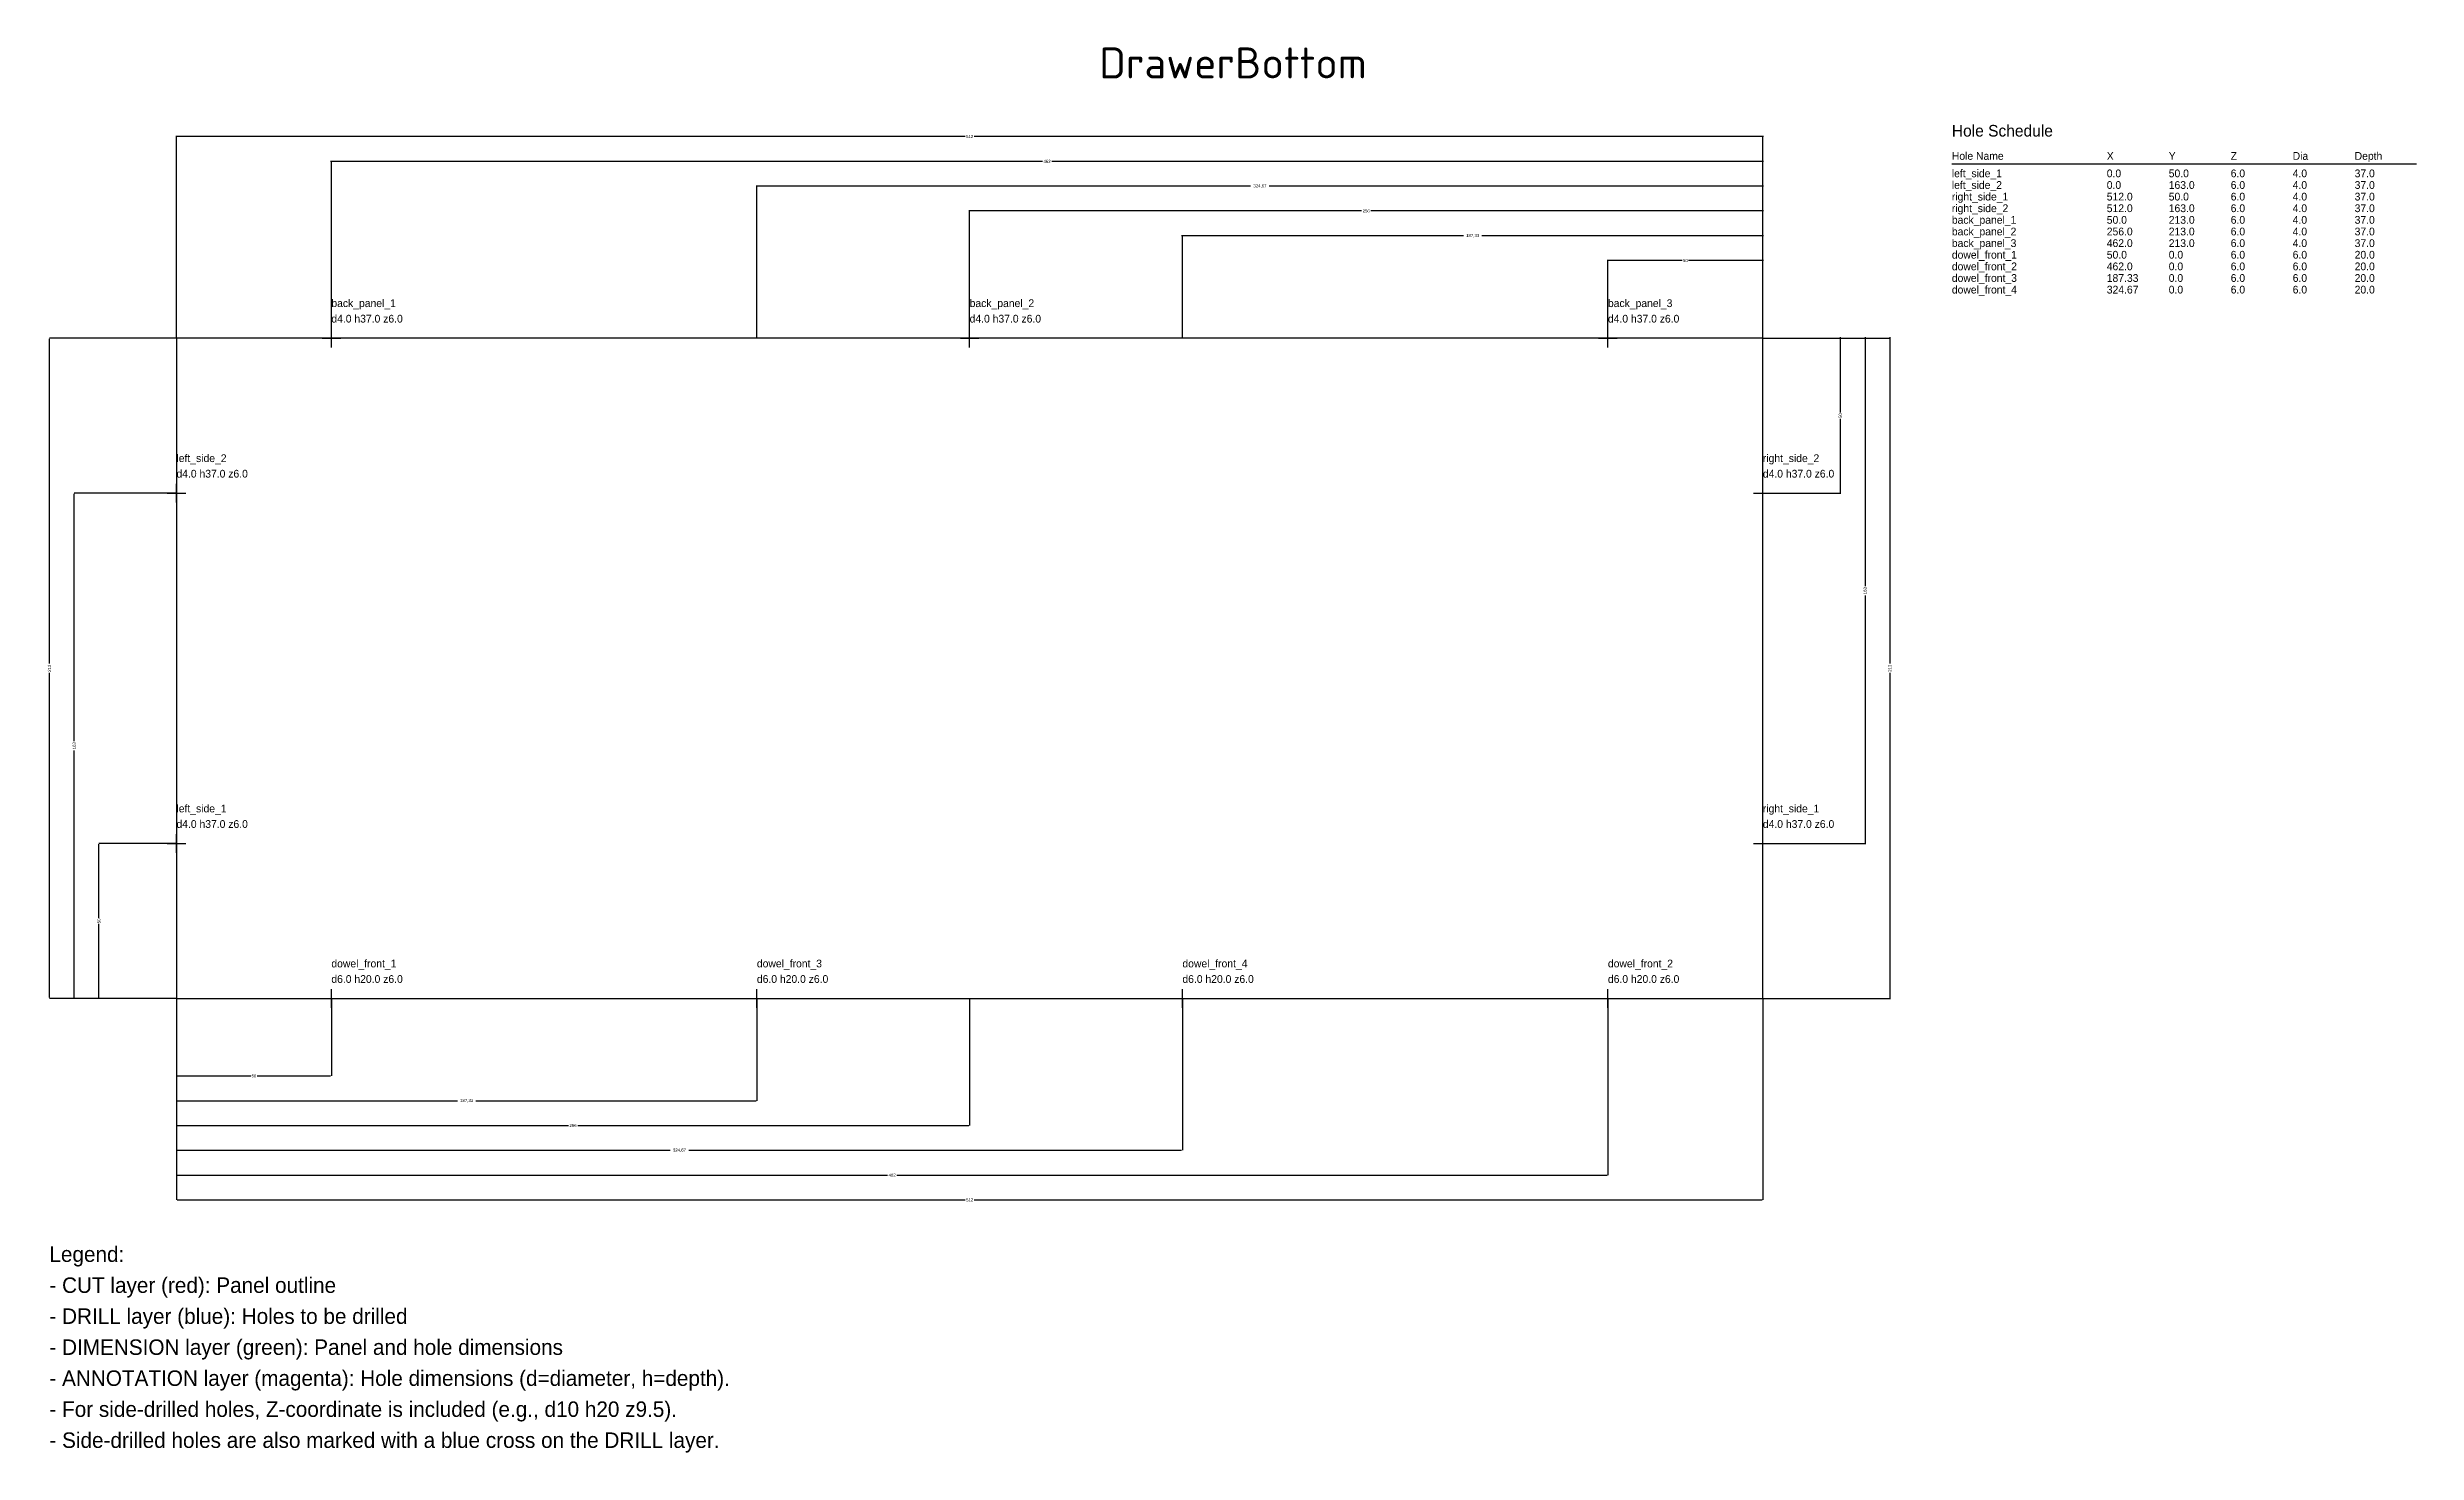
# Model space of a CAD drawing. Header units: millimetres. Extents: x -42 to 723, y -147 to 307.
import ezdxf
from ezdxf.enums import TextEntityAlignment as Align

# ---------------------------------------------------------------- set-up
doc = ezdxf.new("R2010")
doc.units = ezdxf.units.MM
for name, color, linetype in [('ANNOTATION', 6, 'Continuous'), ('CUT', 1, 'Continuous'), ('DIMENSION', 3, 'Continuous'), ('DRILL', 5, 'Continuous')]:
    doc.layers.add(name, color=color, linetype=linetype)
doc.styles.add('Title', font='ISOCPEUR.ttf')
doc.dimstyles.get("Standard").update_dxf_attribs({"dimtxt": 2.5, "dimasz": 2.5, "dimexe": 1.25, "dimexo": 0.625, "dimtad": 1, "dimtxsty": 'Standard', "dimcen": 2.5, "dimazin": 3, "dimtfac": 1, "dimtmove": 0, "dimatfit": 3})

# ---------------------------------------------------------------- blocks, each defined once
blk = doc.blocks.new('_CLOSEDFILLED')
at = {"color": 0, "linetype": 'ByBlock'}
blk.add_solid([(-1, 0.2), (0, 0), (-1, -0.2)], dxfattribs=at)
blk = doc.blocks.new('*D0')
for p, q in [((0, 0), (0, -25)), ((50, 0), (50, -25)), ((0.25, -25), (24, -25)), ((26, -25), (49.75, -25))]:
    blk.add_line(p, q)
at = {"layer": 'Defpoints'}
for p in [(0, 0), (50, 0), (0, -25)]:
    blk.add_point(p, dxfattribs=at)
at = {"layer": 'DIMENSION', "xscale": 0.25, "yscale": 0.25, "rotation": 180}
blk.add_blockref('_CLOSEDFILLED', (0, -25), dxfattribs=at)
at = {"layer": 'DIMENSION', "xscale": 0.25, "yscale": 0.25}
blk.add_blockref('_CLOSEDFILLED', (50, -25), dxfattribs=at)
at = {"layer": 'DIMENSION', "insert": (25, -25), "char_height": 1, "attachment_point": 5}
blk.add_mtext('50', dxfattribs=at)
blk = doc.blocks.new('*D2')
for p, q in [((0, 0), (0, -33)), ((187.33, 0), (187.33, -33)), ((0.25, -33), (90.665, -33)), ((96.665, -33), (187.08, -33))]:
    blk.add_line(p, q)
at = {"layer": 'Defpoints'}
for p in [(0, 0), (187.33, 0), (0, -33)]:
    blk.add_point(p, dxfattribs=at)
at = {"layer": 'DIMENSION', "xscale": 0.25, "yscale": 0.25, "rotation": 180}
blk.add_blockref('_CLOSEDFILLED', (0, -33), dxfattribs=at)
at = {"layer": 'DIMENSION', "xscale": 0.25, "yscale": 0.25}
blk.add_blockref('_CLOSEDFILLED', (187.33, -33), dxfattribs=at)
at = {"layer": 'DIMENSION', "insert": (93.665, -33), "char_height": 1, "attachment_point": 5}
blk.add_mtext('187,33', dxfattribs=at)
blk = doc.blocks.new('*D3')
for p, q in [((0, 0), (0, -41)), ((256, 0), (256, -41)), ((0.25, -41), (126.5, -41)), ((129.5, -41), (255.75, -41))]:
    blk.add_line(p, q)
at = {"layer": 'Defpoints'}
for p in [(0, 0), (256, 0), (0, -41)]:
    blk.add_point(p, dxfattribs=at)
at = {"layer": 'DIMENSION', "xscale": 0.25, "yscale": 0.25, "rotation": 180}
blk.add_blockref('_CLOSEDFILLED', (0, -41), dxfattribs=at)
at = {"layer": 'DIMENSION', "xscale": 0.25, "yscale": 0.25}
blk.add_blockref('_CLOSEDFILLED', (256, -41), dxfattribs=at)
at = {"layer": 'DIMENSION', "insert": (128, -41), "char_height": 1, "attachment_point": 5}
blk.add_mtext('256', dxfattribs=at)
blk = doc.blocks.new('*D4')
for p, q in [((0, 0), (0, -49)), ((324.67, 0), (324.67, -49)), ((0.25, -49), (159.335, -49)), ((165.335, -49), (324.42, -49))]:
    blk.add_line(p, q)
at = {"layer": 'Defpoints'}
for p in [(0, 0), (324.67, 0), (0, -49)]:
    blk.add_point(p, dxfattribs=at)
at = {"layer": 'DIMENSION', "xscale": 0.25, "yscale": 0.25, "rotation": 180}
blk.add_blockref('_CLOSEDFILLED', (0, -49), dxfattribs=at)
at = {"layer": 'DIMENSION', "xscale": 0.25, "yscale": 0.25}
blk.add_blockref('_CLOSEDFILLED', (324.67, -49), dxfattribs=at)
at = {"layer": 'DIMENSION', "insert": (162.335, -49), "char_height": 1, "attachment_point": 5}
blk.add_mtext('324,67', dxfattribs=at)
blk = doc.blocks.new('*D5')
for p, q in [((0, 0), (0, -57)), ((462, 0), (462, -57)), ((0.25, -57), (229.5, -57)), ((232.5, -57), (461.75, -57))]:
    blk.add_line(p, q)
at = {"layer": 'Defpoints'}
for p in [(0, 0), (462, 0), (0, -57)]:
    blk.add_point(p, dxfattribs=at)
at = {"layer": 'DIMENSION', "xscale": 0.25, "yscale": 0.25, "rotation": 180}
blk.add_blockref('_CLOSEDFILLED', (0, -57), dxfattribs=at)
at = {"layer": 'DIMENSION', "xscale": 0.25, "yscale": 0.25}
blk.add_blockref('_CLOSEDFILLED', (462, -57), dxfattribs=at)
at = {"layer": 'DIMENSION', "insert": (231, -57), "char_height": 1, "attachment_point": 5}
blk.add_mtext('462', dxfattribs=at)
blk = doc.blocks.new('*D6')
for p, q in [((0, 0), (0, -65)), ((512, 0), (512, -65)), ((0.25, -65), (254.5, -65)), ((257.5, -65), (511.75, -65))]:
    blk.add_line(p, q)
at = {"layer": 'Defpoints'}
for p in [(0, 0), (512, 0), (0, -65)]:
    blk.add_point(p, dxfattribs=at)
at = {"layer": 'DIMENSION', "xscale": 0.25, "yscale": 0.25, "rotation": 180}
blk.add_blockref('_CLOSEDFILLED', (0, -65), dxfattribs=at)
at = {"layer": 'DIMENSION', "xscale": 0.25, "yscale": 0.25}
blk.add_blockref('_CLOSEDFILLED', (512, -65), dxfattribs=at)
at = {"layer": 'DIMENSION', "insert": (256, -65), "char_height": 1, "attachment_point": 5}
blk.add_mtext('512', dxfattribs=at)
blk = doc.blocks.new('*D7')
for p, q in [((486, 238), (461.75, 238)), ((462, 213), (462, 238)), ((512.25, 238), (488, 238)), ((512, 213), (512, 238))]:
    blk.add_line(p, q)
at = {"layer": 'Defpoints'}
for p in [(512, 238), (462, 213), (512, 213)]:
    blk.add_point(p, dxfattribs=at)
at = {"layer": 'DIMENSION', "xscale": 0.25, "yscale": 0.25}
blk.add_blockref('_CLOSEDFILLED', (462, 238), dxfattribs=at)
at = {"layer": 'DIMENSION', "xscale": 0.25, "yscale": 0.25, "rotation": 180}
blk.add_blockref('_CLOSEDFILLED', (512, 238), dxfattribs=at)
at = {"layer": 'DIMENSION', "insert": (487, 238), "char_height": 1, "attachment_point": 5}
blk.add_mtext('50', dxfattribs=at)
blk = doc.blocks.new('*D8')
for p, q in [((415.335, 246), (324.42, 246)), ((324.67, 213), (324.67, 246)), ((512.25, 246), (421.335, 246)), ((512, 213), (512, 246))]:
    blk.add_line(p, q)
at = {"layer": 'Defpoints'}
for p in [(512, 246), (324.67, 213), (512, 213)]:
    blk.add_point(p, dxfattribs=at)
at = {"layer": 'DIMENSION', "xscale": 0.25, "yscale": 0.25}
blk.add_blockref('_CLOSEDFILLED', (324.67, 246), dxfattribs=at)
at = {"layer": 'DIMENSION', "xscale": 0.25, "yscale": 0.25, "rotation": 180}
blk.add_blockref('_CLOSEDFILLED', (512, 246), dxfattribs=at)
at = {"layer": 'DIMENSION', "insert": (418.335, 246), "char_height": 1, "attachment_point": 5}
blk.add_mtext('187,33', dxfattribs=at)
blk = doc.blocks.new('*D9')
for p, q in [((382.5, 254), (255.75, 254)), ((256, 213), (256, 254)), ((512.25, 254), (385.5, 254)), ((512, 213), (512, 254))]:
    blk.add_line(p, q)
at = {"layer": 'Defpoints'}
for p in [(512, 254), (256, 213), (512, 213)]:
    blk.add_point(p, dxfattribs=at)
at = {"layer": 'DIMENSION', "xscale": 0.25, "yscale": 0.25}
blk.add_blockref('_CLOSEDFILLED', (256, 254), dxfattribs=at)
at = {"layer": 'DIMENSION', "xscale": 0.25, "yscale": 0.25, "rotation": 180}
blk.add_blockref('_CLOSEDFILLED', (512, 254), dxfattribs=at)
at = {"layer": 'DIMENSION', "insert": (384, 254), "char_height": 1, "attachment_point": 5}
blk.add_mtext('256', dxfattribs=at)
blk = doc.blocks.new('*D10')
for p, q in [((346.665, 262), (187.08, 262)), ((187.33, 213), (187.33, 262)), ((512.25, 262), (352.665, 262)), ((512, 213), (512, 262))]:
    blk.add_line(p, q)
at = {"layer": 'Defpoints'}
for p in [(512, 262), (187.33, 213), (512, 213)]:
    blk.add_point(p, dxfattribs=at)
at = {"layer": 'DIMENSION', "xscale": 0.25, "yscale": 0.25}
blk.add_blockref('_CLOSEDFILLED', (187.33, 262), dxfattribs=at)
at = {"layer": 'DIMENSION', "xscale": 0.25, "yscale": 0.25, "rotation": 180}
blk.add_blockref('_CLOSEDFILLED', (512, 262), dxfattribs=at)
at = {"layer": 'DIMENSION', "insert": (349.665, 262), "char_height": 1, "attachment_point": 5}
blk.add_mtext('324,67', dxfattribs=at)
blk = doc.blocks.new('*D11')
for p, q in [((279.5, 270), (49.75, 270)), ((50, 213), (50, 270)), ((512.25, 270), (282.5, 270)), ((512, 213), (512, 270))]:
    blk.add_line(p, q)
at = {"layer": 'Defpoints'}
for p in [(512, 270), (50, 213), (512, 213)]:
    blk.add_point(p, dxfattribs=at)
at = {"layer": 'DIMENSION', "xscale": 0.25, "yscale": 0.25}
blk.add_blockref('_CLOSEDFILLED', (50, 270), dxfattribs=at)
at = {"layer": 'DIMENSION', "xscale": 0.25, "yscale": 0.25, "rotation": 180}
blk.add_blockref('_CLOSEDFILLED', (512, 270), dxfattribs=at)
at = {"layer": 'DIMENSION', "insert": (281, 270), "char_height": 1, "attachment_point": 5}
blk.add_mtext('462', dxfattribs=at)
blk = doc.blocks.new('*D12')
for p, q in [((254.5, 278), (-0.25, 278)), ((0, 213), (0, 278)), ((512.25, 278), (257.5, 278)), ((512, 213), (512, 278))]:
    blk.add_line(p, q)
at = {"layer": 'Defpoints'}
for p in [(512, 278), (0, 213), (512, 213)]:
    blk.add_point(p, dxfattribs=at)
at = {"layer": 'DIMENSION', "xscale": 0.25, "yscale": 0.25}
blk.add_blockref('_CLOSEDFILLED', (0, 278), dxfattribs=at)
at = {"layer": 'DIMENSION', "xscale": 0.25, "yscale": 0.25, "rotation": 180}
blk.add_blockref('_CLOSEDFILLED', (512, 278), dxfattribs=at)
at = {"layer": 'DIMENSION', "insert": (256, 278), "char_height": 1, "attachment_point": 5}
blk.add_mtext('512', dxfattribs=at)
blk = doc.blocks.new('*D13')
for p, q in [((0, 50), (-25, 50)), ((-25, 26), (-25, 49.75)), ((-25, 0.25), (-25, 24)), ((0, 0), (-25, 0))]:
    blk.add_line(p, q)
at = {"layer": 'Defpoints'}
for p in [(0, 50), (-25, 0), (0, 0)]:
    blk.add_point(p, dxfattribs=at)
at = {"layer": 'DIMENSION', "xscale": 0.25, "yscale": 0.25}
for p, rotation in [((-25, 50), 90), ((-25, 0), 270)]:
    blk.add_blockref('_CLOSEDFILLED', p, dxfattribs=dict(at, rotation=rotation))
at = {"layer": 'DIMENSION', "insert": (-25, 25), "char_height": 1, "attachment_point": 5, "rotation": 90}
blk.add_mtext('50', dxfattribs=at)
blk = doc.blocks.new('*D14')
for p, q in [((0, 163), (-33, 163)), ((-33, 83), (-33, 162.75)), ((-33, 0.25), (-33, 80)), ((0, 0), (-33, 0))]:
    blk.add_line(p, q)
at = {"layer": 'Defpoints'}
for p in [(0, 163), (-33, 0), (0, 0)]:
    blk.add_point(p, dxfattribs=at)
at = {"layer": 'DIMENSION', "xscale": 0.25, "yscale": 0.25}
for p, rotation in [((-33, 163), 90), ((-33, 0), 270)]:
    blk.add_blockref('_CLOSEDFILLED', p, dxfattribs=dict(at, rotation=rotation))
at = {"layer": 'DIMENSION', "insert": (-33, 81.5), "char_height": 1, "attachment_point": 5, "rotation": 90}
blk.add_mtext('163', dxfattribs=at)
blk = doc.blocks.new('*D15')
for p, q in [((0, 213), (-41, 213)), ((-41, 108), (-41, 212.75)), ((-41, 0.25), (-41, 105)), ((0, 0), (-41, 0))]:
    blk.add_line(p, q)
at = {"layer": 'Defpoints'}
for p in [(0, 213), (-41, 0), (0, 0)]:
    blk.add_point(p, dxfattribs=at)
at = {"layer": 'DIMENSION', "xscale": 0.25, "yscale": 0.25}
for p, rotation in [((-41, 213), 90), ((-41, 0), 270)]:
    blk.add_blockref('_CLOSEDFILLED', p, dxfattribs=dict(at, rotation=rotation))
at = {"layer": 'DIMENSION', "insert": (-41, 106.5), "char_height": 1, "attachment_point": 5, "rotation": 90}
blk.add_mtext('213', dxfattribs=at)
blk = doc.blocks.new('*D16')
for p, q in [((512, 213), (537, 213)), ((537, 213.25), (537, 189)), ((537, 187), (537, 162.75)), ((512, 163), (537, 163))]:
    blk.add_line(p, q)
at = {"layer": 'Defpoints'}
for p in [(512, 213), (537, 213), (512, 163)]:
    blk.add_point(p, dxfattribs=at)
at = {"layer": 'DIMENSION', "xscale": 0.25, "yscale": 0.25}
for p, rotation in [((537, 213), 270), ((537, 163), 90)]:
    blk.add_blockref('_CLOSEDFILLED', p, dxfattribs=dict(at, rotation=rotation))
at = {"layer": 'DIMENSION', "insert": (537, 188), "char_height": 1, "attachment_point": 5, "rotation": 90}
blk.add_mtext('50', dxfattribs=at)
blk = doc.blocks.new('*D17')
for p, q in [((512, 213), (545, 213)), ((545, 213.25), (545, 133)), ((545, 130), (545, 49.75)), ((512, 50), (545, 50))]:
    blk.add_line(p, q)
at = {"layer": 'Defpoints'}
for p in [(512, 213), (545, 213), (512, 50)]:
    blk.add_point(p, dxfattribs=at)
at = {"layer": 'DIMENSION', "xscale": 0.25, "yscale": 0.25}
for p, rotation in [((545, 213), 270), ((545, 50), 90)]:
    blk.add_blockref('_CLOSEDFILLED', p, dxfattribs=dict(at, rotation=rotation))
at = {"layer": 'DIMENSION', "insert": (545, 131.5), "char_height": 1, "attachment_point": 5, "rotation": 90}
blk.add_mtext('163', dxfattribs=at)
blk = doc.blocks.new('*D18')
for p, q in [((512, 213), (553, 213)), ((553, 213.25), (553, 108)), ((553, 105), (553, -0.25)), ((512, 0), (553, 0))]:
    blk.add_line(p, q)
at = {"layer": 'Defpoints'}
for p in [(512, 213), (553, 213), (512, 0)]:
    blk.add_point(p, dxfattribs=at)
at = {"layer": 'DIMENSION', "xscale": 0.25, "yscale": 0.25}
for p, rotation in [((553, 213), 270), ((553, 0), 90)]:
    blk.add_blockref('_CLOSEDFILLED', p, dxfattribs=dict(at, rotation=rotation))
at = {"layer": 'DIMENSION', "insert": (553, 106.5), "char_height": 1, "attachment_point": 5, "rotation": 90}
blk.add_mtext('213', dxfattribs=at)

msp = doc.modelspace()

# ---------------------------------------------------------------- linework, layer by layer
at = {"layer": 'ANNOTATION'}
msp.add_line((573, 269.25), (723, 269.25), dxfattribs=at)
at = {"layer": 'CUT'}
for p, q in [((512, 213), (0, 213)), ((0, 213), (0, 0)), ((512, 0), (512, 213)), ((0, 0), (512, 0))]:
    msp.add_line(p, q, dxfattribs=at)
at = {"layer": 'DRILL', "color": 5}
for p, q in [((50, 210), (50, 216)), ((256, 210), (256, 216)), ((462, 210), (462, 216)), ((47, 213), (53, 213)), ((253, 213), (259, 213)), ((459, 213), (465, 213)), ((-3, 163), (3, 163)), ((0, 160), (0, 166)), ((509, 163), (515, 163)), ((512, 160), (512, 166)), ((-3, 50), (3, 50)), ((0, 47), (0, 53)), ((509, 50), (515, 50)), ((512, 47), (512, 53)), ((47, 0), (53, 0)), ((50, -3), (50, 3)), ((184.333, 0), (190.333, 0)), ((187.333, -3), (187.333, 3)), ((321.667, 0), (327.667, 0)), ((324.667, -3), (324.667, 3)), ((459, 0), (465, 0)), ((462, -3), (462, 3))]:
    msp.add_line(p, q, dxfattribs=at)

# ---------------------------------------------------------------- texts
at = {"layer": 'ANNOTATION', "style": 'Title'}
msp.add_text('DrawerBottom', height=10, dxfattribs=at).set_placement((341, 301.75), align=Align.MIDDLE_CENTER)
at = {"layer": 'ANNOTATION'}
for s, height, p in [('Hole Schedule', 3.75, (573, 278)), ('Hole Name', 2.5, (573, 270.5)), ('X', 2.5, (623, 270.5)), ('Y', 2.5, (643, 270.5)), ('Z', 2.5, (663, 270.5)), ('Dia', 2.5, (683, 270.5)), ('Depth', 2.5, (703, 270.5)), ('right_side_1', 2.5, (573, 257.375)), ('left_side_1', 2.5, (573, 264.875)), ('left_side_2', 2.5, (573, 261.125)), ('0.0', 2.5, (623, 264.875)), ('0.0', 2.5, (623, 261.125)), ('50.0', 2.5, (643, 264.875)), ('163.0', 2.5, (643, 261.125)), ('6.0', 2.5, (663, 264.875)), ('6.0', 2.5, (663, 261.125)), ('4.0', 2.5, (683, 264.875)), ('4.0', 2.5, (683, 261.125)), ('37.0', 2.5, (703, 264.875)), ('37.0', 2.5, (703, 261.125)), ('back_panel_1', 2.5, (573, 249.875)), ('right_side_2', 2.5, (573, 253.625)), ('512.0', 2.5, (623, 257.375)), ('512.0', 2.5, (623, 253.625)), ('50.0', 2.5, (623, 249.875)), ('50.0', 2.5, (643, 257.375)), ('213.0', 2.5, (643, 249.875)), ('163.0', 2.5, (643, 253.625)), ('6.0', 2.5, (663, 257.375)), ('6.0', 2.5, (663, 253.625)), ('6.0', 2.5, (663, 249.875)), ('4.0', 2.5, (683, 257.375)), ('4.0', 2.5, (683, 253.625)), ('4.0', 2.5, (683, 249.875)), ('37.0', 2.5, (703, 257.375)), ('37.0', 2.5, (703, 253.625)), ('37.0', 2.5, (703, 249.875)), ('back_panel_2', 2.5, (573, 246.125)), ('back_panel_3', 2.5, (573, 242.375)), ('462.0', 2.5, (623, 242.375)), ('256.0', 2.5, (623, 246.125)), ('213.0', 2.5, (643, 246.125)), ('213.0', 2.5, (643, 242.375)), ('6.0', 2.5, (663, 246.125)), ('6.0', 2.5, (663, 242.375)), ('4.0', 2.5, (683, 246.125)), ('4.0', 2.5, (683, 242.375)), ('37.0', 2.5, (703, 246.125)), ('37.0', 2.5, (703, 242.375)), ('dowel_front_1', 2.5, (573, 238.625)), ('dowel_front_2', 2.5, (573, 234.875)), ('462.0', 2.5, (623, 234.875)), ('50.0', 2.5, (623, 238.625)), ('0.0', 2.5, (643, 238.625)), ('0.0', 2.5, (643, 234.875)), ('6.0', 2.5, (663, 238.625)), ('6.0', 2.5, (663, 234.875)), ('6.0', 2.5, (683, 238.625)), ('6.0', 2.5, (683, 234.875)), ('20.0', 2.5, (703, 238.625)), ('20.0', 2.5, (703, 234.875)), ('dowel_front_3', 2.5, (573, 231.125)), ('dowel_front_4', 2.5, (573, 227.375)), ('324.67', 2.5, (623, 227.375)), ('187.33', 2.5, (623, 231.125)), ('0.0', 2.5, (643, 231.125)), ('0.0', 2.5, (643, 227.375)), ('6.0', 2.5, (663, 231.125)), ('6.0', 2.5, (663, 227.375)), ('6.0', 2.5, (683, 231.125)), ('6.0', 2.5, (683, 227.375)), ('20.0', 2.5, (703, 231.125)), ('20.0', 2.5, (703, 227.375)), ('back_panel_1', 2.5, (50, 223)), ('back_panel_2', 2.5, (256, 223)), ('back_panel_3', 2.5, (462, 223)), ('d4.0 h37.0 z6.0', 2.5, (50, 218)), ('d4.0 h37.0 z6.0', 2.5, (256, 218)), ('d4.0 h37.0 z6.0', 2.5, (462, 218)), ('d4.0 h37.0 z6.0', 2.5, (0, 168)), ('left_side_2', 2.5, (0, 173)), ('d4.0 h37.0 z6.0', 2.5, (512, 168)), ('right_side_2', 2.5, (512, 173)), ('left_side_1', 2.5, (0, 60)), ('right_side_1', 2.5, (512, 60)), ('d4.0 h37.0 z6.0', 2.5, (0, 55)), ('d4.0 h37.0 z6.0', 2.5, (512, 55)), ('dowel_front_1', 2.5, (50, 10)), ('dowel_front_3', 2.5, (187.333, 10)), ('dowel_front_4', 2.5, (324.667, 10)), ('dowel_front_2', 2.5, (462, 10)), ('d6.0 h20.0 z6.0', 2.5, (50, 5)), ('d6.0 h20.0 z6.0', 2.5, (187.333, 5)), ('d6.0 h20.0 z6.0', 2.5, (324.667, 5)), ('d6.0 h20.0 z6.0', 2.5, (462, 5)), ('Legend:', 5, (-41, -85)), ('- CUT layer (red): Panel outline', 5, (-41, -95)), ('- DRILL layer (blue): Holes to be drilled', 5, (-41, -105)), ('- DIMENSION layer (green): Panel and hole dimensions', 5, (-41, -115)), ('- ANNOTATION layer (magenta): Hole dimensions (d=diameter, h=depth).', 5, (-41, -125)), ('- For side-drilled holes, Z-coordinate is included (e.g., d10 h20 z9.5).', 5, (-41, -135)), ('- Side-drilled holes are also marked with a blue cross on the DRILL layer.', 5, (-41, -145))]:
    msp.add_text(s, height=height, dxfattribs=at).set_placement(p)

# ---------------------------------------------------------------- dimensions: what is measured, and where the dimension line sits
at = {"layer": 'DIMENSION'}
for base, p1, p2, picture, middle in [((512, 278), (512, 213), (0, 213), '*D12', (256, 278)), ((512, 270), (512, 213), (50, 213), '*D11', (281, 270)), ((512, 262), (512, 213), (187.33, 213), '*D10', (349.665, 262)), ((512, 254), (512, 213), (256, 213), '*D9', (384, 254)), ((512, 246), (512, 213), (324.67, 213), '*D8', (418.335, 246)), ((512, 238), (512, 213), (462, 213), '*D7', (487, 238)), ((0, -25), (0, 0), (50, 0), '*D0', (25, -25)), ((0, -33), (0, 0), (187.33, 0), '*D2', (93.665, -33)), ((0, -41), (0, 0), (256, 0), '*D3', (128, -41)), ((0, -49), (0, 0), (324.67, 0), '*D4', (162.335, -49)), ((0, -57), (0, 0), (462, 0), '*D5', (231, -57)), ((0, -65), (0, 0), (512, 0), '*D6', (256, -65))]:
    dim = msp.add_linear_dim(base=base, p1=p1, p2=p2, dimstyle='Standard', dxfattribs=at)
    dim.commit()
    dim.dimension.update_dxf_attribs({"geometry": picture, "text_midpoint": middle})
for base, p1, p2, picture, middle in [((-41, 0), (0, 0), (0, 213), '*D15', (-41, 106.5)), ((537, 213), (512, 213), (512, 163), '*D16', (537, 188)), ((545, 213), (512, 213), (512, 50), '*D17', (545, 131.5)), ((553, 213), (512, 213), (512, 0), '*D18', (553, 106.5)), ((-33, 0), (0, 0), (0, 163), '*D14', (-33, 81.5)), ((-25, 0), (0, 0), (0, 50), '*D13', (-25, 25))]:
    dim = msp.add_linear_dim(base=base, p1=p1, p2=p2, angle=90, dimstyle='Standard', dxfattribs=at)
    dim.commit()
    dim.dimension.update_dxf_attribs({"geometry": picture, "text_midpoint": middle})

doc.saveas('drawing.dxf')
